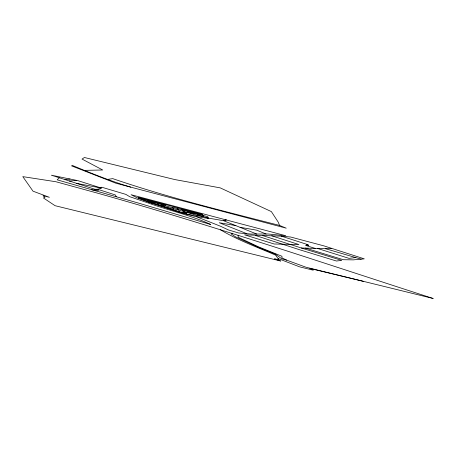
<?xml version="1.0" encoding="UTF-8"?>
<svg xmlns="http://www.w3.org/2000/svg" width="456" height="456" viewBox="0 0 456 456"><rect width="100%" height="100%" fill="white"/><g stroke="black" fill="none" stroke-linecap="round" stroke-linejoin="round"><path stroke-width="0.68" d="M238.34 235.245L238.021 235.598L238.368 237.308L249.768 242.723L258.677 246.918L281.973 256.289L281.893 257.811L286.625 260.131L305.976 267.222L433.2 298.498C321.127 262.297 209.543 224.483 96.079 192.751L55.923 181.744L22.8 176.632L33.009 191.172L49.356 197.3L43.001 195.704L44.95 197.328L43.428 197.961L55.062 205.69L280.696 261.031L274.523 258.854L278.924 259.766L275.601 255.132C257.041 247.032 237.73 240.204 220.265 229.659M59.217 177.851L57.177 179.835L139.354 203.342L210.752 224.506C190.534 215.084 168.526 210.404 147.63 202.777L129.692 196.69L125.879 194.393L101.859 187.251L99.693 187.541L77.799 180.622L51.397 175.201L98.547 190.443L91.468 189.747M232.235 233.335L231.078 233.888L235.701 236.943L259.635 247.859L275.35 254.169L281.797 258.837L286.625 260.131M94.928 189.291L97.578 189.251L101.335 188.071L99.693 187.541M101.335 188.071L76.255 183.301M107.753 179.379L112.729 178.632C167.426 197.351 223.6 211.105 279.551 225.424L286.22 228.171L115.852 183.204L71.546 165.87L72.287 165.42C91.496 173.365 110.808 181.203 130.752 187.137M271.748 235.82L298.954 244.558L274.17 244L244.598 234.84L281.369 236.157L290.689 237.029L323.977 245.898L364.298 258.854L353.286 259.874L343.357 259.72L305.44 248.11M64.969 179.681L70.081 179.037M355.748 257.594L349.011 258.358L317.553 248.457M69.209 181.043L76.682 180.394M262.804 235.604L301.291 247.99L325.487 248.691L331.746 248.44M196.091 216.571L220.487 226.222L228.319 229.904L238.522 232.953L251.461 234.082L268.031 233.991L285.804 235.735L131.06 194.712L137.587 198.041L148.816 202.19L180.867 212.69L194.951 216.395L208.398 218.435L206.995 217.871L223.52 220.704L256.785 234.065M84.354 170.367L102.691 169.985L82.04 159.081L84.411 157.502L174.916 179.584L220.225 187.872L271.366 211.595L278.308 222.254L279.551 225.424M202.282 214.417L185.506 212.456L186.401 213.602L176.244 210.906M235.883 225.612L219.245 222.739L246.685 233.626M240.141 227.316L256.722 230.177L266.139 234.036M363.569 281.38L309.704 268.396L313.272 270.208L299.638 266.851L278.206 258.62M138.932 198.098L165.75 205.211L165.083 204.442M198.964 214.018L181.824 209.475L181.237 208.728M162.718 205.103L172.693 207.748M163.624 206.118L148.816 202.185L147.345 200.651L162.29 204.619L164.04 206.591M173.531 208.751L208.438 218.019L207.531 216.623L172.294 207.269L173.924 209.218L159.019 205.257M186.641 212.593L183.66 211.801L184.726 213.157M325.487 248.691L361.163 259.185M301.291 247.99L341.749 260.376L336.437 261.02L299.432 249.688L255.571 235.507M315.181 248.389L305.554 245.396L308.797 245.351L306.74 244.712L308.119 244.741L281.369 236.157M97.578 189.251L115.339 194.951L116.291 196.741M149.095 202.008L180.707 212.393L188.932 214.582L203.604 216.372L202.196 214.286L138.139 197.3L139.177 198.337L149.819 202.276M152.321 201.974L153.746 203.496M157.303 203.296L158.677 204.807M167.819 207.594L168.486 208.363M177.304 208.603L178.495 210.068M182.32 209.931L183.466 211.385M187.348 211.265L188.448 212.707M192.381 212.604L193.435 214.035M197.425 213.938L198.428 215.357M202.475 215.278L203.427 216.685M226.136 219.917L223.52 220.704L226.147 219.917"/></g></svg>
